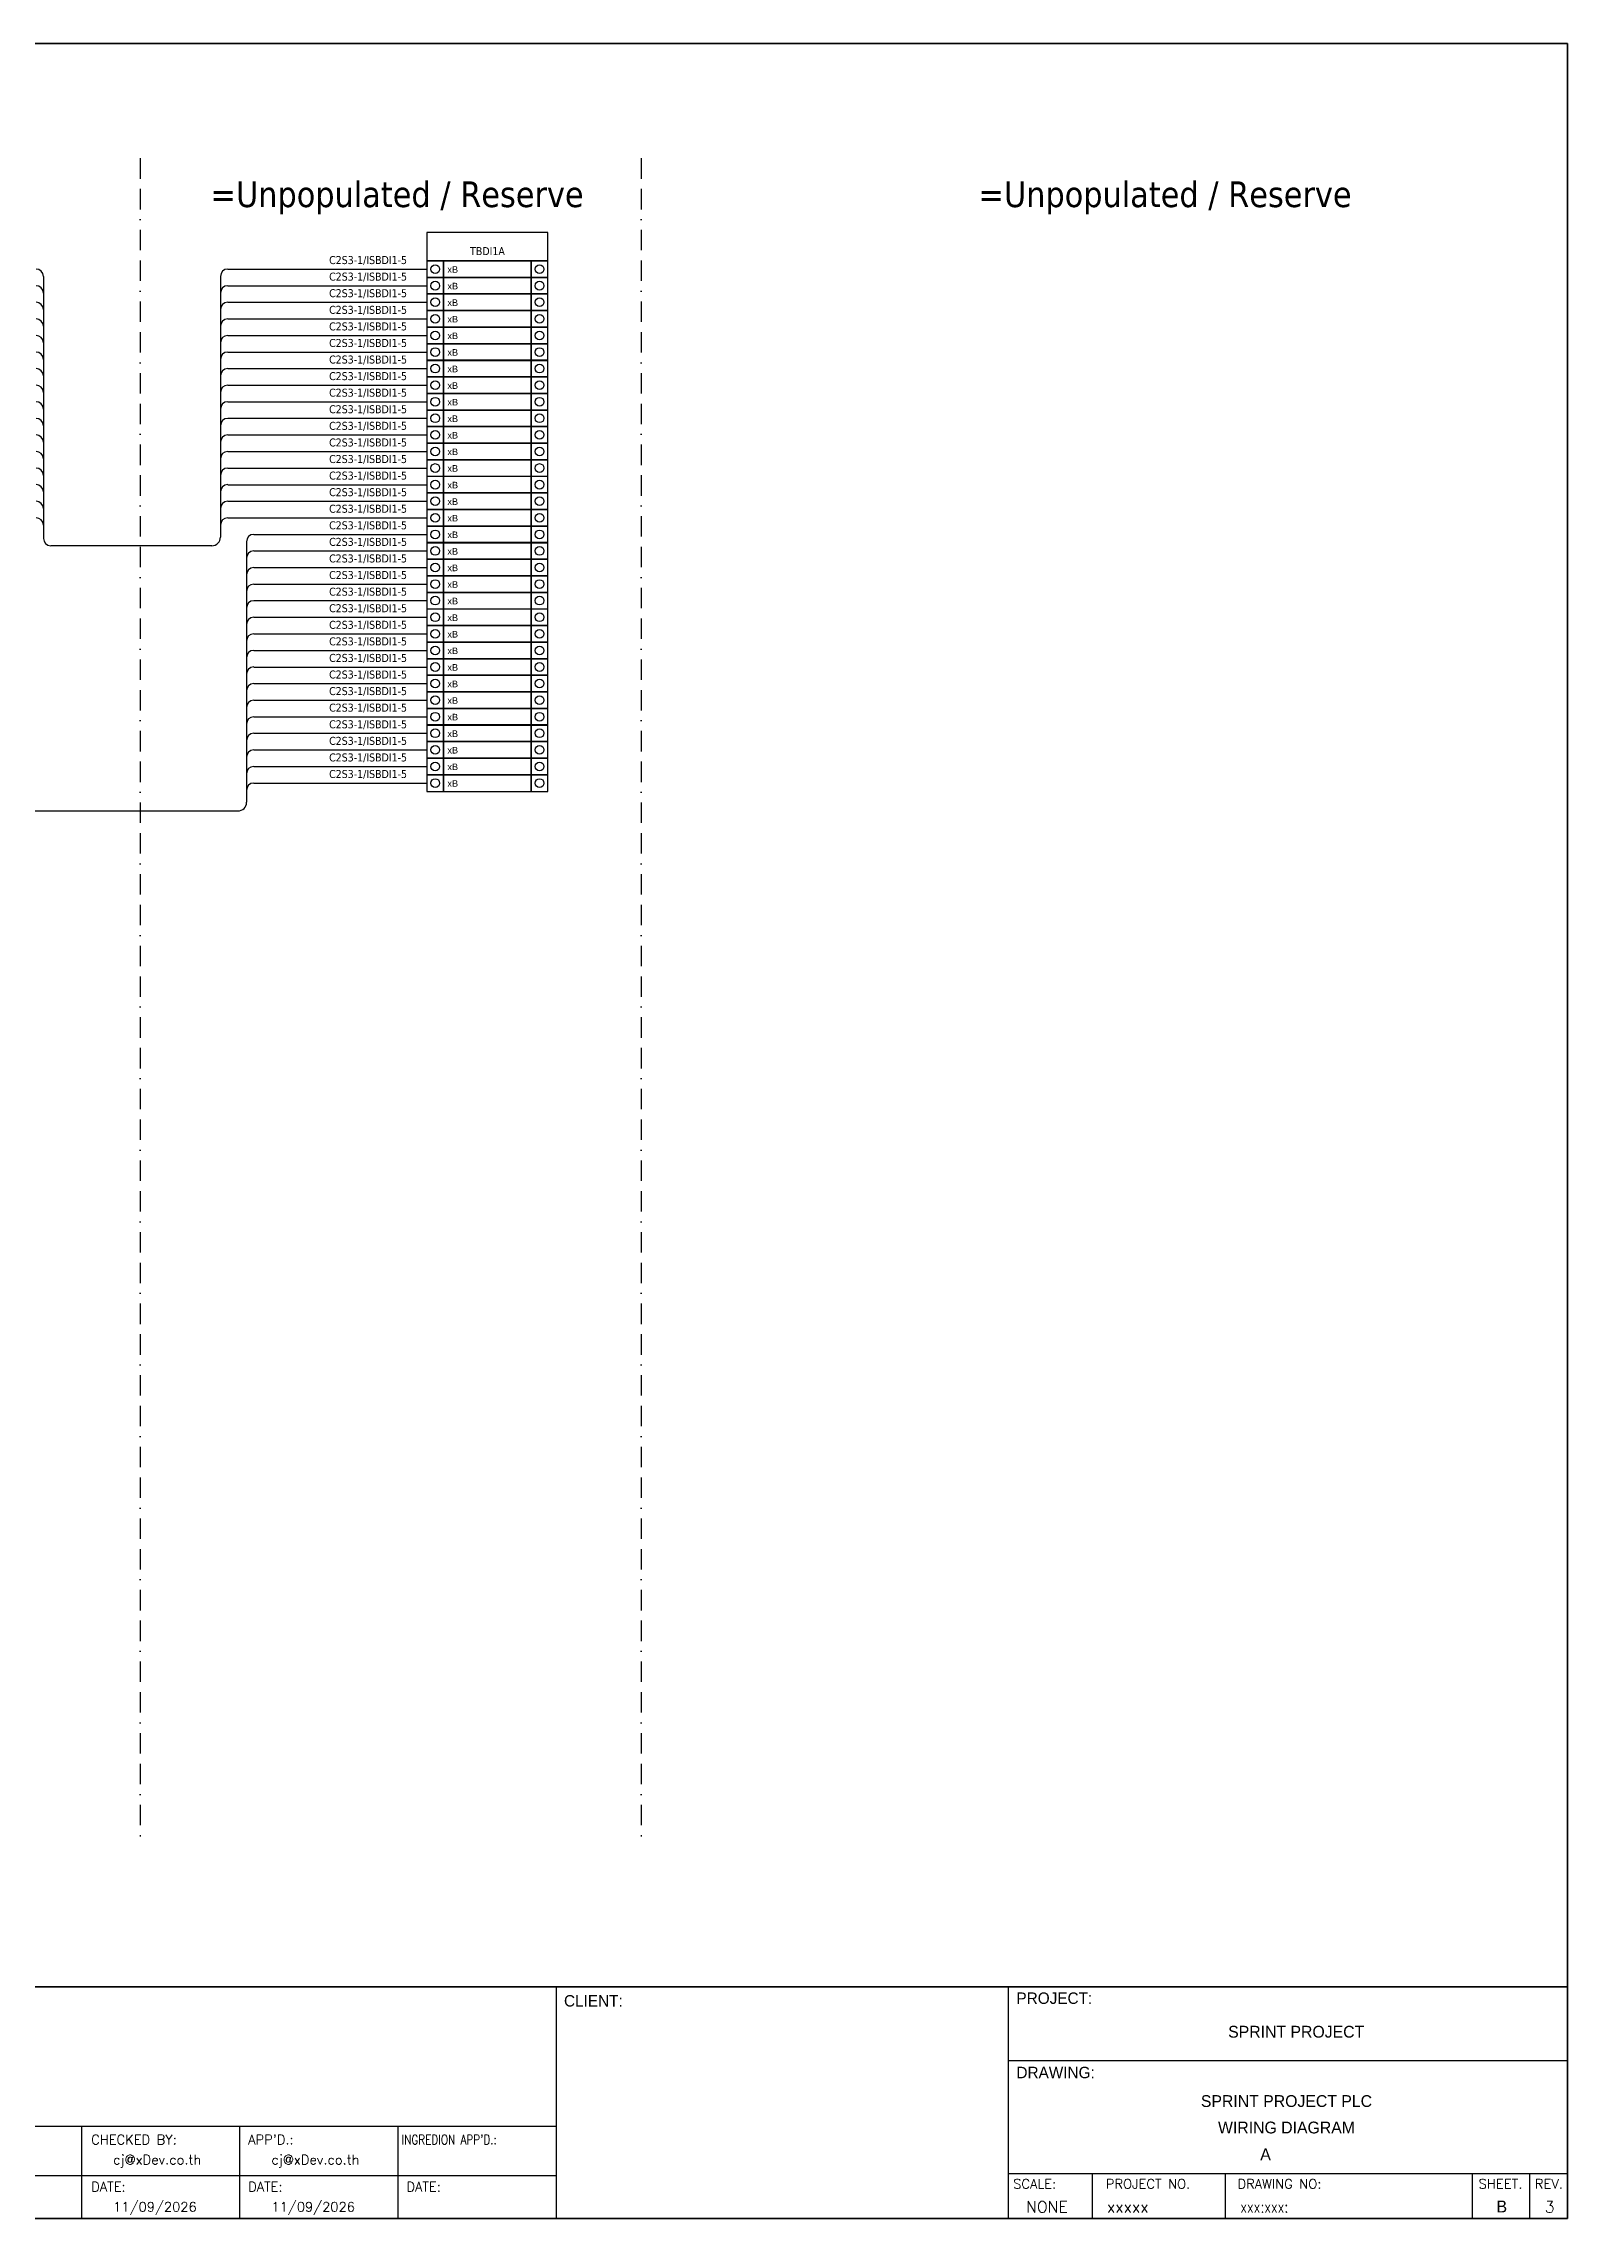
# Model space of a CAD drawing. Header units: millimetres. Extents: x 0 to 66793, y 0 to 2820.
# Drawn here: x 64897 to 66793, y 0 to 2704 of the extents above; entities that cross this region are included whole.
import ezdxf
from ezdxf.enums import TextEntityAlignment as Align

# ---------------------------------------------------------------- set-up
doc = ezdxf.new("R2010")
doc.units = ezdxf.units.MM
doc.linetypes.add('BORDERX2', pattern=[88.9, 25.4, -12.7, 25.4, -12.7, 0, -12.7])
for name, color, linetype in [('GT_1', 9, 'Continuous'), ('HELPPOINT', 7, 'Continuous'), ('MEMBER', 7, 'Continuous'), ('x01001-FrameArea', 2, 'BORDERX2')]:
    doc.layers.add(name, color=color, linetype=linetype)
doc.layers.add('IE-WIRE', color=7, linetype='Continuous', lineweight=25)
doc.styles.add('HTX11', font='O8111901')
doc.styles.add('ROMANS', font='romans.shx', dxfattribs={"width": 0.85, "height": 25})
doc.styles.get("Standard").update_dxf_attribs({"font": 'arial.ttf'})
doc.styles.add('Tahoma', font='')
doc.styles.get('Tahoma').set_extended_font_data('Tahoma')

# ---------------------------------------------------------------- blocks, each defined once
blk = doc.blocks.new('xTermSingleLayer13')
at = {"color": 7, "ltscale": 25.4}
for points in [[(0, -537), (537, -537), (537, 0), (0, 0)], [(537, -537), (3378, -537), (3378, 0), (537, 0)], [(3378, -537), (3915, -537), (3915, 0), (3378, 0)]]:
    blk.add_lwpolyline(points, close=True, dxfattribs=at)
for centre in [(268, -268), (3647, -268)]:
    blk.add_circle(centre, 141, dxfattribs=at)
blk.add_attdef('TERMINAL_B', (661, -387), '', height=212)

msp = doc.modelspace()

# ---------------------------------------------------------------- linework, layer by layer
at = {"color": 4}
for p, q in [((66201.8, 56.1), (66201.8, 0)), ((66367.1, 56.1), (66367.1, 0))]:
    msp.add_line(p, q, dxfattribs=at)
at = {"color": 4, "ltscale": 0.5}
for p, q in [((66674.2, 56.1), (66674.2, 0)), ((66674.2, 56.1), (66674.2, 0)), ((66745.4, 56.1), (66745.4, 0)), ((66745.4, 56.1), (66745.4, 0))]:
    msp.add_line(p, q, dxfattribs=at)
at = {"color": 4, "ltscale": 25.4}
msp.add_lwpolyline([(65374.4, 2434), (65524.7, 2434), (65524.7, 2469.2), (65374.4, 2469.2)], close=True, dxfattribs=at)
at = {"layer": 'GT_1', "color": 4}
for p, q in [((65535.3, 0), (65535.3, 288.2)), ((66097.6, 0), (66097.6, 288.2)), ((66097.6, 0), (66097.6, 288.2)), ((66097.6, 0), (66097.6, 288.2)), ((65535.3, 114.3), (64748.3, 114.3)), ((64945.1, 0), (64945.1, 114.3)), ((65141.8, 0), (65141.8, 114.3)), ((65338.6, 0), (65338.6, 114.3)), ((66097.6, 56.1), (66792.8, 56.1)), ((65535.3, 52.9), (64748.3, 52.9))]:
    msp.add_line(p, q, dxfattribs=at)
at = {"layer": 'HELPPOINT', "color": 4, "lineweight": 35}
for p, q in [((62899.5, 2704.2), (66792.8, 2704.2)), ((62899.5, 2704.2), (66792.8, 2704.2)), ((66792.8, 2704.2), (66792.8, 0)), ((66792.8, 2704.2), (66792.8, 0)), ((66792.8, 0), (62899.5, 0)), ((66792.8, 0), (62899.5, 0))]:
    msp.add_line(p, q, dxfattribs=at)
at = {"layer": 'HELPPOINT', "color": 4}
for p, q in [((66097.6, 196.6), (66792.8, 196.6)), ((66097.6, 196.6), (66792.8, 196.6)), ((66097.6, 56.1), (66792.8, 56.1))]:
    msp.add_line(p, q, dxfattribs=at)
at = {"layer": 'IE-WIRE', "color": 4, "ltscale": 25.4}
for p, q in [((64897.4, 2414.6), (64897.4, 2088.8)), ((65117.5, 2414.6), (65117.5, 2090.6)), ((65126.7, 2423.7), (65374.4, 2423.7)), ((65126.7, 2423.7), (65374.4, 2423.7)), ((65126.7, 2403.1), (65374.4, 2403.1)), ((65126.7, 2403.1), (65374.4, 2403.1)), ((65126.7, 2382.5), (65374.4, 2382.5)), ((65126.7, 2382.5), (65374.4, 2382.5)), ((65126.7, 2361.9), (65374.4, 2361.9)), ((65126.7, 2361.9), (65374.4, 2361.9)), ((65126.7, 2341.2), (65374.4, 2341.2)), ((65126.7, 2341.2), (65374.4, 2341.2)), ((65126.7, 2320.6), (65374.4, 2320.6)), ((65126.7, 2320.6), (65374.4, 2320.6)), ((65126.7, 2300), (65374.4, 2300)), ((65126.7, 2300), (65374.4, 2300)), ((65126.7, 2279.4), (65374.4, 2279.4)), ((65126.7, 2279.4), (65374.4, 2279.4)), ((65126.7, 2258.8), (65374.4, 2258.8)), ((65126.7, 2258.8), (65374.4, 2258.8)), ((65126.7, 2238.2), (65374.4, 2238.2)), ((65126.7, 2238.2), (65374.4, 2238.2)), ((65126.7, 2217.6), (65374.4, 2217.6)), ((65126.7, 2217.6), (65374.4, 2217.6)), ((65126.7, 2197), (65374.4, 2197)), ((65126.7, 2197), (65374.4, 2197)), ((65126.7, 2176.3), (65374.4, 2176.3)), ((65126.7, 2176.3), (65374.4, 2176.3)), ((65126.7, 2155.7), (65374.4, 2155.7)), ((65126.7, 2155.7), (65374.4, 2155.7)), ((65126.7, 2135.1), (65374.4, 2135.1)), ((65126.7, 2135.1), (65374.4, 2135.1)), ((65126.7, 2114.5), (65374.4, 2114.5)), ((65126.7, 2114.5), (65374.4, 2114.5)), ((65149.9, 2084.8), (65149.9, 1760.8)), ((65159, 2093.9), (65374.4, 2093.9)), ((65159, 2093.9), (65374.4, 2093.9)), ((65159, 2073.3), (65374.4, 2073.3)), ((65159, 2073.3), (65374.4, 2073.3)), ((65159, 2052.7), (65374.4, 2052.7)), ((65159, 2052.7), (65374.4, 2052.7)), ((65159, 2032.1), (65374.4, 2032.1)), ((65159, 2032.1), (65374.4, 2032.1)), ((65159, 2011.5), (65374.4, 2011.5)), ((65159, 2011.5), (65374.4, 2011.5)), ((65159, 1990.8), (65374.4, 1990.8)), ((65159, 1990.8), (65374.4, 1990.8)), ((65159, 1970.2), (65374.4, 1970.2)), ((65159, 1970.2), (65374.4, 1970.2)), ((65159, 1949.6), (65374.4, 1949.6)), ((65159, 1949.6), (65374.4, 1949.6)), ((65159, 1929), (65374.4, 1929)), ((65159, 1929), (65374.4, 1929)), ((65159, 1908.4), (65374.4, 1908.4)), ((65159, 1908.4), (65374.4, 1908.4)), ((65159, 1887.8), (65374.4, 1887.8)), ((65159, 1887.8), (65374.4, 1887.8)), ((65159, 1867.2), (65374.4, 1867.2)), ((65159, 1867.2), (65374.4, 1867.2)), ((65159, 1846.6), (65374.4, 1846.6)), ((65159, 1846.6), (65374.4, 1846.6)), ((65159, 1825.9), (65374.4, 1825.9)), ((65159, 1825.9), (65374.4, 1825.9)), ((65159, 1805.3), (65374.4, 1805.3)), ((65159, 1805.3), (65374.4, 1805.3)), ((65159, 1784.7), (65374.4, 1784.7)), ((65159, 1784.7), (65374.4, 1784.7))]:
    msp.add_line(p, q, dxfattribs=at)
at = {"layer": 'IE-WIRE', "color": 4}
for p, q in [((64906.4, 2079.9), (65106.8, 2079.9)), ((64873.3, 1750.1), (65139.2, 1750.1))]:
    msp.add_line(p, q, dxfattribs=at)
at = {"layer": 'IE-WIRE', "color": 4, "ltscale": 25.4}
for centre, radius, start, end in [((64888.3, 2414.6), 9.14, 0, 90), ((65126.7, 2414.6), 9.14, 90, 180), ((64888.3, 2393.9), 9.14, 0, 90), ((64888.3, 2373.3), 9.14, 0, 90), ((65126.7, 2393.9), 9.14, 90, 180), ((65126.7, 2373.3), 9.14, 90, 180), ((64888.3, 2352.7), 9.14, 0, 90), ((65126.7, 2352.7), 9.14, 90, 180), ((64888.3, 2332.1), 9.14, 0, 90), ((65126.7, 2332.1), 9.14, 90, 180), ((64888.3, 2311.5), 9.14, 0, 90), ((64888.3, 2290.9), 9.14, 0, 90), ((65126.7, 2311.5), 9.14, 90, 180), ((65126.7, 2290.9), 9.14, 90, 180), ((64888.3, 2270.3), 9.14, 0, 90), ((65126.7, 2270.3), 9.14, 90, 180), ((64888.3, 2249.7), 9.14, 0, 90), ((65126.7, 2249.7), 9.14, 90, 180), ((64888.3, 2229), 9.14, 0, 90), ((64888.3, 2208.4), 9.14, 0, 90), ((65126.7, 2229), 9.14, 90, 180), ((65126.7, 2208.4), 9.14, 90, 180), ((64888.3, 2187.8), 9.14, 0, 90), ((65126.7, 2187.8), 9.14, 90, 180), ((64888.3, 2167.2), 9.14, 0, 90), ((65126.7, 2167.2), 9.14, 90, 180), ((64888.3, 2146.6), 9.14, 0, 90), ((65126.7, 2146.6), 9.14, 90, 180), ((64888.3, 2126), 9.14, 0, 90), ((64888.3, 2105.4), 9.14, 0, 90), ((65126.7, 2126), 9.14, 90, 180), ((65126.7, 2105.4), 9.14, 90, 180), ((65106.8, 2090.6), 10.8, 270, 0), ((65159, 2084.8), 9.14, 90, 180), ((65159, 2064.2), 9.14, 90, 180), ((65159, 2043.5), 9.14, 90, 180), ((65159, 2022.9), 9.14, 90, 180), ((65159, 2002.3), 9.14, 90, 180), ((65159, 1981.7), 9.14, 90, 180), ((65159, 1961.1), 9.14, 90, 180), ((65159, 1940.5), 9.14, 90, 180), ((65159, 1919.9), 9.14, 90, 180), ((65159, 1899.3), 9.14, 90, 180), ((65159, 1878.6), 9.14, 90, 180), ((65159, 1858), 9.14, 90, 180), ((65159, 1837.4), 9.14, 90, 180), ((65159, 1816.8), 9.14, 90, 180), ((65159, 1796.2), 9.14, 90, 180), ((65139.2, 1760.8), 10.8, 270, 0), ((65159, 1775.6), 9.14, 90, 180)]:
    msp.add_arc(centre, radius, start, end, dxfattribs=at)
at = {"layer": 'IE-WIRE', "color": 4}
msp.add_arc((64906.4, 2088.8), 8.96, 180, 270, dxfattribs=at)
at = {"layer": 'MEMBER', "color": 4, "lineweight": 35}
msp.add_line((62899.5, 288.2), (66792.8, 288.2), dxfattribs=at)
msp.add_line((62899.5, 288.2), (66792.8, 288.2), dxfattribs=at)
at = {"layer": 'MEMBER', "color": 4}
for p, q in [((66097.6, 196.6), (66792.8, 196.6)), ((66097.6, 196.6), (66792.8, 196.6)), ((66097.6, 56.1), (66792.8, 56.1)), ((66097.6, 56.1), (66792.8, 56.1))]:
    msp.add_line(p, q, dxfattribs=at)
at = {"layer": 'x01001-FrameArea'}
for p, q in [((65017.7, 2561.5), (65017.7, 475)), ((65640.8, 2561.5), (65640.8, 475))]:
    msp.add_line(p, q, dxfattribs=at)

# ---------------------------------------------------------------- block references
at = {"xscale": 0.0384, "yscale": 0.0384, "zscale": 0.0384}
for p in [(65374.4, 2434), (65374.4, 2413.4), (65374.4, 2392.8), (65374.4, 2372.2), (65374.4, 2351.5), (65374.4, 2330.9), (65374.4, 2310.3), (65374.4, 2289.7), (65374.4, 2269.1), (65374.4, 2248.5), (65374.4, 2227.9), (65374.4, 2207.3), (65374.4, 2186.7), (65374.4, 2166), (65374.4, 2145.4), (65374.4, 2124.8), (65374.4, 2104.2), (65374.4, 2083.6), (65374.4, 2063), (65374.4, 2042.4), (65374.4, 2021.8), (65374.4, 2001.1), (65374.4, 1980.5), (65374.4, 1959.9), (65374.4, 1939.3), (65374.4, 1918.7), (65374.4, 1898.1), (65374.4, 1877.5), (65374.4, 1856.9), (65374.4, 1836.3), (65374.4, 1815.6), (65374.4, 1795)]:
    msp.add_blockref('xTermSingleLayer13', p, dxfattribs=at).add_auto_attribs({'TERMINAL_B': 'xB'})

# ---------------------------------------------------------------- texts
at = {"color": 2, "style": 'Tahoma'}
for p in [(65337.2, 2516.8), (66292.3, 2516.8)]:
    msp.add_text('=Unpopulated / Reserve', height=32, dxfattribs=at).set_placement(p, align=Align.MIDDLE_CENTER)
at = {"color": 4, "style": 'Tahoma'}
for p in [(65252.7, 2430), (65252.7, 2409.4), (65252.7, 2388.8), (65252.7, 2368.1), (65252.7, 2347.5), (65252.7, 2326.9), (65252.7, 2306.3), (65252.7, 2285.7), (65252.7, 2265.1), (65252.7, 2244.5), (65252.7, 2223.9), (65252.7, 2203.2), (65252.7, 2182.6), (65252.7, 2162), (65252.7, 2141.4), (65252.7, 2120.8), (65252.7, 2100.2), (65252.7, 2079.6), (65252.7, 2059), (65252.7, 2038.4), (65252.7, 2017.7), (65252.7, 1997.1), (65252.7, 1976.5), (65252.7, 1955.9), (65252.7, 1935.3), (65252.7, 1914.7), (65252.7, 1894.1), (65252.7, 1873.5), (65252.7, 1852.8), (65252.7, 1832.2), (65252.7, 1811.6), (65252.7, 1791)]:
    msp.add_text('C2S3-1/ISBDI1-5', height=9.949, dxfattribs=at).set_placement(p)
msp.add_text('TBDI1A', height=9.95, dxfattribs=at).set_placement((65449.6, 2446.1), align=Align.MIDDLE_CENTER)
at = {"color": 4, "ltscale": 100, "style": 'HTX11'}
for s, p in [('SPRINT PROJECT', (66455.4, 232.2)), ('SPRINT PROJECT PLC', (66443.3, 146)), ('WIRING DIAGRAM', (66443.3, 113.1))]:
    msp.add_text(s, height=14.693, dxfattribs=at).set_placement(p, align=Align.MIDDLE_CENTER)
at = {"style": 'HTX11'}
for tag, text, height, p in [('A', 'A', 14.8, (66417.3, 79.8)), ('B', 'CHASSIS C4 SLOT 12', 14.821, (66711.1, 14.9))]:
    msp.add_attdef(tag, text=text, height=height, dxfattribs=at).set_placement(p, align=Align.MIDDLE_CENTER)
at = {"layer": 'GT_1', "color": 4, "style": 'HTX11'}
for s, p in [('CLIENT:', (65544.8, 263.5)), ('PROJECT:', (66107.5, 266.8)), ('DRAWING:', (66107.5, 174.4))]:
    msp.add_text(s, height=14.25, dxfattribs=at).set_placement(p)
at = {"layer": 'MEMBER', "color": 4, "ltscale": 0.8, "style": 'ROMANS'}
for s, height, p in [('CHECKED BY:', 11.875, (64956.8, 92.1)), ("APP'D.:", 11.88, (65152, 92.1)), ('cj@xDev.co.th', 11.875, (64984.1, 67.2)), ('cj@xDev.co.th', 11.875, (65180.9, 67.2)), ('DATE:', 11.88, (64956.8, 33.6)), ('DATE:', 11.88, (65152, 33.6)), ('DATE:', 11.88, (65348.8, 33.6)), ('SCALE:', 11.88, (66103.5, 37.1)), ('PROJECT NO.', 11.875, (66218.7, 37.1)), ('DRAWING NO:', 11.875, (66382.4, 37.1)), ('SHEET.', 12, (66682.2, 37.1)), ('REV.', 12, (66752.1, 37.1)), ('11/09/2026', 11.88, (64984.1, 8.5)), ('11/09/2026', 11.88, (65180.9, 8.5)), ('NONE', 14.23, (66119.5, 7.3)), ('xxxxx', 14.23, (66220, 7.3))]:
    msp.add_text(s, height=height, dxfattribs=at).set_placement(p)
at = {"layer": 'MEMBER', "color": 4, "ltscale": 0.8, "style": 'ROMANS', "width": 0.8}
for s, height, p in [("INGREDION APP'D.:", 11.875, (65342.8, 92.1)), ('xxx:xxx:', 14.23, (66386.1, 7.3))]:
    msp.add_text(s, height=height, dxfattribs=at).set_placement(p)
at = {"layer": 'MEMBER', "color": 4, "ltscale": 0.8, "style": 'ROMANS'}
msp.add_text('3', height=14.2, dxfattribs=at).set_placement((66770.7, 7.3), align=Align.CENTER)

doc.saveas('drawing.dxf')
